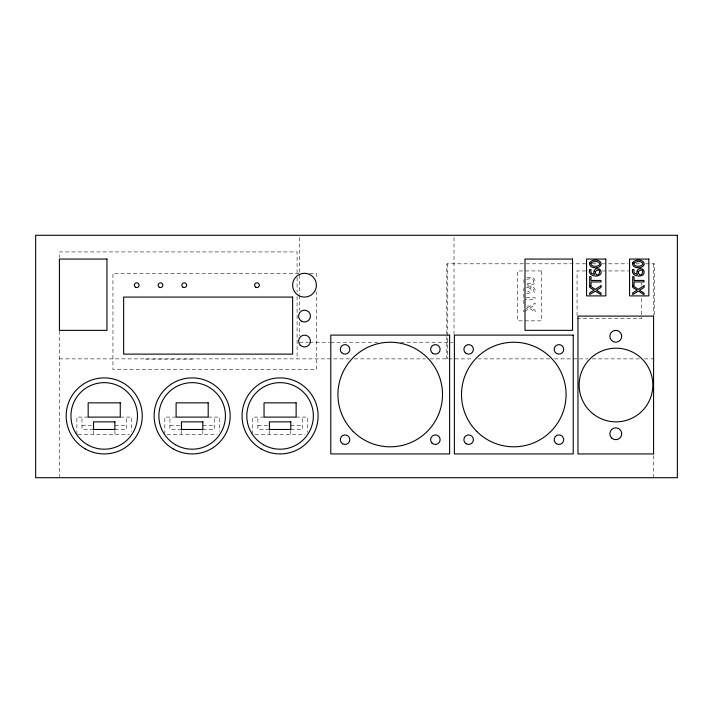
<?xml version="1.0" encoding="UTF-8"?>
<svg xmlns="http://www.w3.org/2000/svg" width="713" height="713" viewBox="0 0 713 713"><rect width="100%" height="100%" fill="white"/><g stroke="black" fill="none" stroke-linecap="round" stroke-linejoin="round"><path stroke-width="0.53" stroke-dasharray="3.56 2.67" d="M523.957 279.612L523.948 282.838M524.18 287.856L523.592 289.861L524.215 291.867M524.759 311.305L529.465 308.408L535.124 312L535.124 310.369L530.597 307.57L535.124 304.816L535.124 303.096L529.394 306.635L526.604 304.87M526.488 308.551L528.262 307.472L524.706 305.28M526.586 287.856C530.142 285.663 531.069 292.312 527.433 291.911M526.666 279.38C536.123 276.475 536.114 285.975 526.693 283.097M526.889 277.838C537.798 274.541 537.655 287.963 526.836 284.621M527.388 286.198C531.23 285.298 536.533 287.9 535.178 292.473C532.691 292.9 534.768 286.662 530.258 287.687C532.415 290.227 529.982 294.389 526.657 293.382M585.774 263.81L446.81 263.81L446.81 358.88M592.28 263.81L598.002 263.81M602.28 263.81L628.019 263.81M635.8 263.81L641.352 263.81M645.639 263.81L654.534 263.81L654.534 315.761M585.819 270.94L577.058 270.94L577.058 317.365M602.253 270.94L628.554 270.94M298.934 273.32L112.948 273.32L112.948 369.575L316.385 369.575L316.385 291.858M309.718 273.32L316.385 273.32L316.385 277.74M526.265 297.749L535.124 297.749L535.124 299.246L525.16 299.246M577.058 318.47L641.7 318.47L641.7 297.473M299.531 342.24L308.417 342.24M309.531 342.24L329.54 342.24M330.645 342.24L379.548 342.24M400.67 342.24L452.898 342.24M59.42 358.88L349.825 358.88M354.272 358.88L425.483 358.88M429.939 358.88L473.494 358.88M477.772 358.88L550.195 358.88M554.482 358.88L587.833 358.88M592.28 358.88L640.247 358.88M644.525 358.88L654.534 358.88M145.149 359.111L192.234 359.111M88.171 417.105L76.879 417.105L76.879 434.689M120.256 417.105L131.54 417.105L131.54 431.392M176.102 417.105L164.819 417.105L164.819 433.593M208.187 417.105L219.479 417.105L219.479 431.392M264.042 417.105L252.75 417.105L252.75 433.593M296.127 417.105L307.419 417.105L307.419 432.497M81.986 425.42L91.424 425.42M114.909 425.42L126.433 425.42M169.926 425.42L180.407 425.42M202.84 425.42L214.372 425.42M257.865 425.42L268.338 425.42M290.779 425.42L302.303 425.42M93.519 429.467L81.986 429.467L81.986 417.105M114.909 429.467L126.433 429.467L126.433 417.105M181.45 429.467L169.926 429.467L169.926 417.105M202.84 429.467L214.372 429.467L214.372 417.105M269.389 429.467L257.865 429.467L257.865 417.105M290.779 429.467L302.303 429.467L302.303 417.105M77.975 434.689L129.356 434.689M167.002 434.689L217.296 434.689M254.942 434.689L305.226 434.689M653.58 263.81L653.58 314.656M653.58 455.5L653.58 477.71M641.7 283.097L641.7 285.307M523.823 293.952L523.823 304.736M523.823 310.173L523.823 311.893M454.012 237.518L454.012 334.442M447.764 263.81L447.764 358.88M299.531 237.491L299.531 294.335M299.531 295.449L299.531 310.262M299.531 322.187L299.531 335.627M297.08 273.097L297.08 251.93L59.42 251.93L59.42 257.5M297.08 277.553L297.08 292.036M297.08 296.492L297.08 358.88M290.779 430.509L290.779 434.689M269.389 430.509L269.389 434.689M202.84 430.509L202.84 434.689M181.45 430.509L181.45 434.689M114.909 430.509L114.909 434.689M93.519 430.509L93.519 434.689M59.42 331.028L59.42 476.596M541.408 270.94L517.638 270.94L517.638 320.85L541.408 320.85L541.408 270.94"/><path stroke-width="1.07" d="M589.517 270.227C587.86 277.918 604.178 277.999 600.622 270.272A3.592 3.592 0 0 0 598.938 268.961C595.524 267.241 592.093 271.528 594.562 274.452L591.737 273.418A2.834 2.834 0 0 1 590.845 271.813L591.086 269.648L589.642 269.648L589.517 270.227M632.538 270.227C630.88 277.918 647.199 277.999 643.643 270.272A3.592 3.592 0 0 0 641.958 268.961C638.545 267.241 635.114 271.528 637.582 274.452L634.757 273.418A2.834 2.834 0 0 1 633.866 271.813L634.107 269.648L632.663 269.648L632.538 270.227M595.097 271.662C597.53 281.929 604.018 264.933 595.097 271.662M638.117 271.662C640.55 281.929 647.039 264.933 638.117 271.662M589.562 263.052C588.733 268.854 599.348 269.131 601.139 264.79C601.95 258.997 591.362 258.73 589.562 263.052M632.574 263.052C631.754 268.854 642.368 269.131 644.151 264.79C644.971 258.997 634.374 258.73 632.574 263.052M590.792 263.347C590.703 267.259 598.082 266.885 599.9 264.514C600.016 260.584 592.601 260.967 590.792 263.347M633.812 263.347C633.723 267.259 641.094 266.885 642.912 264.514C643.028 260.584 635.622 260.967 633.812 263.347M600.997 285.788L595.266 289.326L589.696 285.788L591.032 285.735L591.032 281.938L600.997 281.938L600.997 280.432L591.032 280.432L591.032 276.644L589.696 276.644L589.696 287.428L594.134 290.164L589.696 292.865L589.696 294.576L595.337 291.1L600.997 294.683L600.997 293.061L596.469 290.262L600.997 287.508L600.997 285.788M644.008 285.788L638.278 289.326L632.707 285.788L634.044 285.735L634.044 281.938L644.008 281.938L644.008 280.432L634.044 280.432L634.044 276.644L632.707 276.644L632.707 287.428L637.155 290.164L632.707 292.865L632.707 294.576L638.358 291.1L644.008 294.683L644.008 293.061L639.49 290.262L644.008 287.508L644.008 285.788M677.35 235.29L35.65 235.29L35.65 477.71L677.35 477.71L677.35 235.29M106.95 259.06L59.42 259.06L59.42 330.36L106.95 330.36L106.95 259.06M572.53 259.06L525 259.06L525 330.36L572.53 330.36L572.53 259.06M605.809 259.06L586.558 259.06L586.558 295.895L605.809 295.895L605.809 259.06M648.83 259.06L629.579 259.06L629.579 295.895L648.83 295.895L648.83 259.06M292.624 297.08L123.643 297.08L123.643 354.12L292.624 354.12L292.624 297.08M653.58 316.1L577.967 316.1L577.967 453.94L653.58 453.94L653.58 316.1M449.627 335.11L330.796 335.11L330.796 453.94L449.627 453.94L449.627 335.11M573.216 335.11L454.386 335.11L454.386 453.94L573.216 453.94L573.216 335.11M120.256 402.845L88.171 402.845L88.171 417.105L120.256 417.105L120.256 402.845M208.187 402.845L176.102 402.845L176.102 417.105L208.187 417.105L208.187 402.845M296.127 402.845L264.042 402.845L264.042 417.105L296.127 417.105L296.127 402.845M114.909 421.855L93.519 421.855L93.519 429.467L114.909 429.467L114.909 421.855M202.84 421.855L181.45 421.855L181.45 429.467L202.84 429.467L202.84 421.855M290.779 421.855L269.389 421.855L269.389 429.467L290.779 429.467L290.779 421.855M301.537 321.242A5.945 5.945 0 0 0 310.449 316.1A5.945 5.945 0 0 0 301.537 310.948A5.945 5.945 0 0 0 301.537 321.242M300.307 345.252A5.945 5.945 0 0 0 310.244 342.588A5.945 5.945 0 0 0 302.972 335.315A5.945 5.945 0 0 0 300.307 345.252M298.56 295.494A11.88 11.88 0 0 0 316.385 285.2A11.88 11.88 0 0 0 298.56 274.906A11.88 11.88 0 0 0 298.56 295.494M135.523 287.259A2.38 2.38 0 0 0 139.088 285.2A2.38 2.38 0 0 0 135.523 283.141A2.38 2.38 0 0 0 135.523 287.259M159.293 287.259A2.38 2.38 0 0 0 162.858 285.2A2.38 2.38 0 0 0 159.293 283.141A2.38 2.38 0 0 0 159.293 287.259M183.054 287.259A2.38 2.38 0 0 0 186.619 285.2A2.38 2.38 0 0 0 183.054 283.141A2.38 2.38 0 0 0 183.054 287.259M255.78 287.259A2.38 2.38 0 0 0 259.345 285.2A2.38 2.38 0 0 0 255.78 283.141A2.38 2.38 0 0 0 255.78 287.259M87.574 444.734A33.27 33.27 0 0 0 137.484 415.92A33.27 33.27 0 0 0 87.574 387.106A33.27 33.27 0 0 0 87.574 444.734M85.195 448.851A38.03 38.03 0 0 0 142.235 415.92A38.03 38.03 0 0 0 85.195 382.988A38.03 38.03 0 0 0 85.195 448.851M263.445 444.734A33.27 33.27 0 0 0 313.355 415.92A33.27 33.27 0 0 0 263.445 387.106A33.27 33.27 0 0 0 263.445 444.734M261.074 448.851A38.03 38.03 0 0 0 318.114 415.92A38.03 38.03 0 0 0 261.074 382.988A38.03 38.03 0 0 0 261.074 448.851M175.514 444.734A33.27 33.27 0 0 0 225.424 415.92A33.27 33.27 0 0 0 175.514 387.106A33.27 33.27 0 0 0 175.514 444.734M173.134 448.851A38.03 38.03 0 0 0 230.174 415.92A38.03 38.03 0 0 0 173.134 382.988A38.03 38.03 0 0 0 173.134 448.851M432.996 353.488A4.75 4.75 0 0 0 440.126 349.37A4.75 4.75 0 0 0 432.996 345.252A4.75 4.75 0 0 0 432.996 353.488M341.696 352.73A4.75 4.75 0 0 0 349.646 350.6A4.75 4.75 0 0 0 343.826 344.78A4.75 4.75 0 0 0 341.696 352.73M342.677 443.798A4.75 4.75 0 0 0 349.807 439.68A4.75 4.75 0 0 0 342.677 435.563A4.75 4.75 0 0 0 342.677 443.798M353.238 431.499A52.29 52.29 0 0 0 440.723 408.059A52.29 52.29 0 0 0 376.678 344.022A52.29 52.29 0 0 0 353.238 431.499M432.007 443.04A4.75 4.75 0 0 0 439.966 440.91A4.75 4.75 0 0 0 434.137 435.09A4.75 4.75 0 0 0 432.007 443.04M556.577 353.488A4.75 4.75 0 0 0 563.707 349.37A4.75 4.75 0 0 0 556.577 345.252A4.75 4.75 0 0 0 556.577 353.488M465.286 352.73A4.75 4.75 0 0 0 473.236 350.6A4.75 4.75 0 0 0 467.416 344.78A4.75 4.75 0 0 0 465.286 352.73M466.266 443.798A4.75 4.75 0 0 0 473.396 439.68A4.75 4.75 0 0 0 466.266 435.563A4.75 4.75 0 0 0 466.266 443.798M476.828 431.499A52.29 52.29 0 0 0 564.304 408.059A52.29 52.29 0 0 0 500.268 344.022A52.29 52.29 0 0 0 476.828 431.499M556.577 443.798A4.75 4.75 0 0 0 563.707 439.68A4.75 4.75 0 0 0 556.577 435.563A4.75 4.75 0 0 0 556.577 443.798M593.572 414.244A36.835 36.835 0 0 0 652.52 389.833A36.835 36.835 0 0 0 601.897 350.983A36.835 36.835 0 0 0 593.572 414.244M611.576 437.942A5.945 5.945 0 0 0 621.513 435.278A5.945 5.945 0 0 0 614.241 428.005A5.945 5.945 0 0 0 611.576 437.942M611.576 340.502A5.945 5.945 0 0 0 621.513 337.837A5.945 5.945 0 0 0 614.241 330.556A5.945 5.945 0 0 0 611.576 340.502"/></g></svg>
